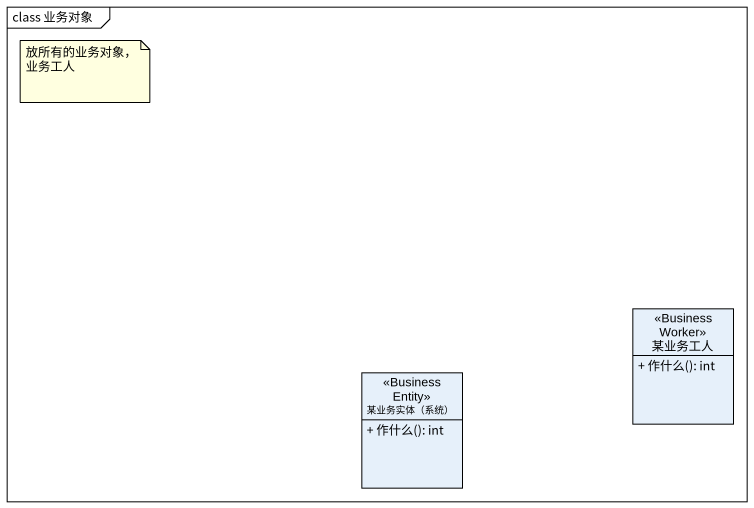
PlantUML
@startuml
mainframe class 业务对象
hide circle
hide empty members
skinparam classAttributeIconSize 0
class 某业务工人 <<Business Worker>> {
  + 作什么(): int
}
class "某业务实体（系统）" as 某业务实体_系统 <<Business Entity>> {
  + 作什么(): int
}
note as N1
  放所有的业务对象，业务工人
end note
@enduml
